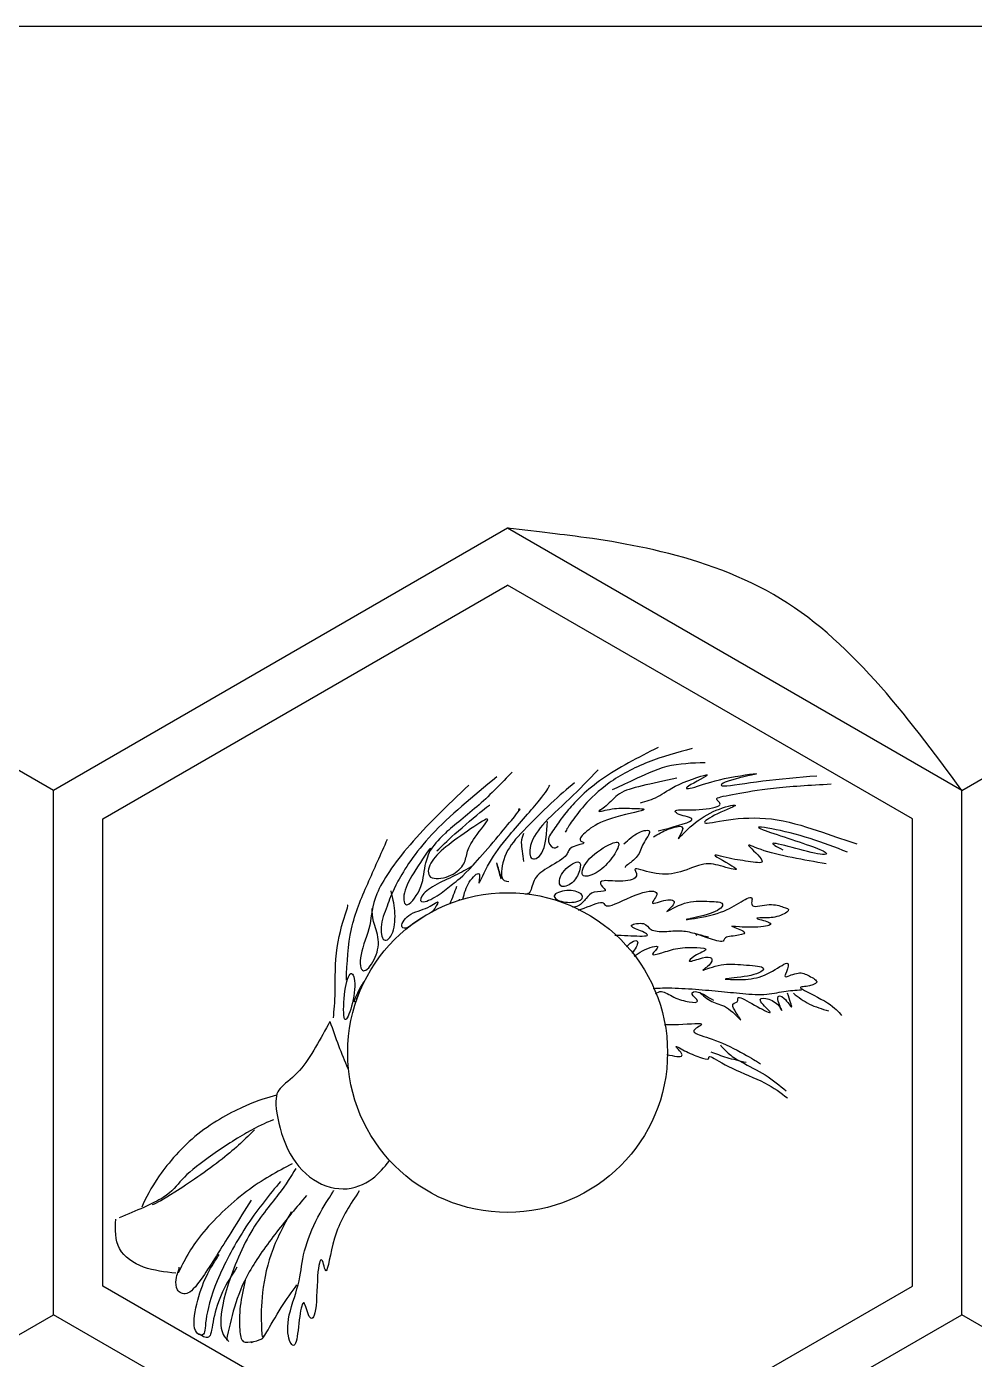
# Model space of a CAD drawing. Extents: x 0.1 to 20.7, y 0 to 17.9.
# Drawn here: x 8.712 to 11.972, y 13.347 to 17.932 of the extents above; entities that cross this region are included whole.
import ezdxf

# ---------------------------------------------------------------- set-up
doc = ezdxf.new("R2010")
doc.units = 0
doc.layers.add('Catan-Cuts&Scores', color=7, linetype='CONTINUOUS')

msp = doc.modelspace()

# ---------------------------------------------------------------- linework, layer by layer
at = {"layer": 'Catan-Cuts&Scores', "color": 1}
for points in [[(15.553303, 17.932221), (5.218721, 17.932225), (0.051425, 8.982221), (5.218713, 0.032228), (15.590346, 0.053614), (20.72059, 8.982217), (15.553303, 17.932221), (15.553303, 17.932221)], [(8.803775, 15.304772), (7.241272, 16.206882)], [(10.366279, 16.206882), (8.803775, 15.304772)], [(11.928783, 15.304772), (10.366279, 16.206882)], [(11.928783, 15.304772), (13.491288, 16.206882)], [(8.973788, 13.598704), (8.973788, 15.206614), (10.366279, 16.010571)], [(11.758772, 15.206618), (10.366279, 16.010571)], [(8.803775, 13.500551), (8.803775, 15.304772)], [(11.928783, 13.500551), (11.928783, 15.304772)], [(10.297783, 15.204897), (10.297783, 15.204897)], [(11.758772, 13.598704), (11.758772, 15.206614)], [(10.328803, 15.053846), (10.328803, 15.053846)], [(10.624169, 15.01406), (10.624169, 15.01406)], [(10.366279, 14.952661), (10.366279, 14.952661)], [(10.549315, 14.976296), (10.549315, 14.976296)], [(10.02265, 14.91156), (10.02265, 14.91156)], [(10.2, 14.93044), (10.199438, 14.925638)], [(10.52841, 14.945275), (10.52841, 14.945275)], [(10.00309, 14.834004), (10.00309, 14.834004)], [(9.827086, 14.674189), (9.827086, 14.674189)], [(9.843642, 14.57861), (9.843642, 14.57861)], [(10.366279, 12.794751), (8.973788, 13.598704)], [(10.366279, 12.794751), (11.758772, 13.598704)], [(7.241272, 12.59844), (8.803775, 13.500551)], [(10.366279, 12.59844), (8.803775, 13.500551)], [(10.366279, 12.59844), (11.928783, 13.500551)], [(13.491288, 12.59844), (11.928783, 13.500551)]]:
    msp.add_lwpolyline(points, dxfattribs=at)
for points in [[(10.52989, 16.187319), (10.366279, 16.206882), (10.366279, 16.206882), (10.366279, 16.206882)], [(11.281138, 15.978283), (11.020721, 16.128638), (10.6935, 16.16776), (10.52989, 16.187319)], [(11.928783, 15.304772), (11.735169, 15.566354), (11.541556, 15.827933), (11.281138, 15.978283)], [(10.883792, 15.452386), (10.815008, 15.417319), (10.746221, 15.382251), (10.692275, 15.344488)], [(11.001126, 15.448339), (10.949878, 15.43485), (10.898631, 15.421367), (10.849401, 15.401807)], [(10.382075, 15.367417), (10.345657, 15.329654), (10.309244, 15.29189), (10.26811, 15.255476)], [(10.67744, 15.375508), (10.645071, 15.341792), (10.612701, 15.308075), (10.578985, 15.275704)], [(10.849401, 15.401807), (10.800174, 15.382251), (10.752968, 15.356626), (10.715878, 15.330331)], [(10.914142, 15.386299), (10.871654, 15.375508), (10.831189, 15.355279), (10.800174, 15.340444)], [(11.045633, 15.399788), (11.001126, 15.39844), (10.956622, 15.39709), (10.914142, 15.386299)], [(10.955949, 15.324933), (10.993036, 15.341792), (11.049685, 15.360674), (11.053056, 15.357976)], [(11.112397, 15.345165), (11.158925, 15.355279), (11.219618, 15.363369), (11.222315, 15.362024)], [(11.222315, 15.362024), (11.225013, 15.360676), (11.169717, 15.349886), (11.136, 15.339772)], [(10.232367, 15.32291), (10.159539, 15.252775), (10.086708, 15.182646), (10.03074, 15.117906)], [(10.329476, 15.351232), (10.247204, 15.283799), (10.164933, 15.216367), (10.10559, 15.152972)], [(10.475811, 15.270985), (10.50076, 15.301331), (10.506154, 15.312118), (10.511551, 15.32291)], [(10.596519, 15.331004), (10.570893, 15.309421), (10.545268, 15.287843), (10.514921, 15.259519)], [(10.692275, 15.344488), (10.638326, 15.306725), (10.599217, 15.266264), (10.57561, 15.238618)], [(10.715878, 15.330331), (10.678788, 15.304028), (10.651815, 15.277056), (10.630914, 15.253453)], [(10.800174, 15.340444), (10.769154, 15.325607), (10.747575, 15.316165), (10.725992, 15.306725)], [(10.828496, 15.320213), (10.794779, 15.312118), (10.7705, 15.305378), (10.751618, 15.29324)], [(10.948532, 15.347185), (10.905369, 15.337744), (10.862213, 15.328303), (10.828496, 15.320213)], [(10.882444, 15.283122), (10.901326, 15.293236), (10.918858, 15.308075), (10.955949, 15.324933)], [(10.988988, 15.319539), (10.971457, 15.308075), (10.986296, 15.309421), (11.009897, 15.316165)], [(11.053056, 15.357976), (11.056425, 15.355279), (11.006524, 15.331004), (10.988988, 15.319539)], [(11.009897, 15.316165), (11.033496, 15.32291), (11.065867, 15.335047), (11.112397, 15.345165)], [(11.136, 15.339772), (11.102279, 15.329654), (11.090142, 15.320213), (11.111047, 15.320213)], [(11.111047, 15.320213), (11.131953, 15.320213), (11.185901, 15.329654), (11.244567, 15.337071)], [(11.244567, 15.337071), (11.303236, 15.344488), (11.366626, 15.349886), (11.430013, 15.355279)], [(11.280311, 15.312796), (11.335603, 15.318862), (11.407086, 15.32291), (11.478571, 15.326957)], [(10.373985, 15.152299), (10.406354, 15.190736), (10.450858, 15.240638), (10.475811, 15.270985)], [(10.578985, 15.275704), (10.545268, 15.243335), (10.510201, 15.212315), (10.486603, 15.185343)], [(10.751618, 15.29324), (10.732736, 15.281099), (10.719249, 15.263567), (10.705086, 15.251429)], [(10.823103, 15.262217), (10.843331, 15.267614), (10.863563, 15.273008), (10.882444, 15.283122)], [(11.096213, 15.254803), (11.102279, 15.262217), (11.082051, 15.270311), (11.086094, 15.276382)], [(11.086094, 15.276382), (11.090142, 15.282453), (11.118464, 15.286496), (11.152185, 15.292567)], [(11.152185, 15.292567), (11.185901, 15.298633), (11.225013, 15.306725), (11.280311, 15.312796)], [(10.26811, 15.255476), (10.226976, 15.21906), (10.181118, 15.183992), (10.152122, 15.157693)], [(10.185165, 15.154996), (10.214839, 15.181296), (10.257996, 15.217712), (10.280249, 15.235921)], [(10.280249, 15.235921), (10.302504, 15.254126), (10.30385, 15.254126), (10.305197, 15.254126)], [(10.379378, 15.201528), (10.410397, 15.239292), (10.410397, 15.240638), (10.409047, 15.239964)], [(10.404331, 15.236594), (10.403654, 15.236594), (10.405, 15.239292), (10.406354, 15.241988)], [(10.409047, 15.239964), (10.407701, 15.239297), (10.405, 15.236594), (10.404331, 15.236594)], [(10.514921, 15.259519), (10.484575, 15.231197), (10.449508, 15.196133), (10.421863, 15.167138)], [(10.57561, 15.238618), (10.552013, 15.210968), (10.543917, 15.196131), (10.533131, 15.181296)], [(10.630914, 15.253453), (10.610008, 15.22985), (10.595169, 15.209618), (10.585056, 15.194783)], [(10.705086, 15.251429), (10.690929, 15.239292), (10.67609, 15.232547), (10.681488, 15.232547)], [(10.681488, 15.232547), (10.686882, 15.232547), (10.712508, 15.239292), (10.733414, 15.241988)], [(10.832543, 15.236597), (10.819056, 15.2312), (10.76241, 15.220413), (10.723299, 15.208275)], [(10.733414, 15.241988), (10.754315, 15.244685), (10.7705, 15.243335), (10.793425, 15.242668)], [(10.793425, 15.242668), (10.816358, 15.241988), (10.846028, 15.241988), (10.832543, 15.236597)], [(10.962689, 15.219736), (10.944481, 15.225807), (10.936393, 15.233893), (10.948532, 15.236594)], [(10.948532, 15.236594), (10.960665, 15.239292), (10.993036, 15.236594), (11.025406, 15.238618)], [(11.012594, 15.19411), (11.037547, 15.213665), (11.065867, 15.22985), (11.094867, 15.240637)], [(11.025406, 15.238618), (11.057775, 15.240638), (11.090142, 15.247382), (11.096213, 15.254803)], [(11.148811, 15.252103), (11.144094, 15.247382), (11.104976, 15.232547), (11.078008, 15.21906)], [(11.094867, 15.240637), (11.123863, 15.251429), (11.153532, 15.256822), (11.148811, 15.252103)], [(10.297783, 15.204897), (10.297107, 15.210968), (10.268788, 15.192086), (10.239114, 15.171854)], [(10.247204, 15.047103), (10.286315, 15.089583), (10.348358, 15.163764), (10.379378, 15.201528)], [(10.254622, 15.144208), (10.271481, 15.167807), (10.298453, 15.198826), (10.297783, 15.204897)], [(10.486603, 15.185343), (10.462996, 15.158367), (10.450858, 15.13544), (10.445464, 15.114536)], [(10.487944, 15.09835), (10.498063, 15.121957), (10.50076, 15.159721), (10.503457, 15.197485)], [(10.533131, 15.181296), (10.522339, 15.166461), (10.508854, 15.151622), (10.506831, 15.138138)], [(10.585056, 15.194783), (10.57494, 15.179944), (10.569543, 15.170508), (10.56415, 15.161067)], [(10.723299, 15.208275), (10.684185, 15.196136), (10.662607, 15.182649), (10.645071, 15.169164)], [(10.883792, 15.16511), (10.935039, 15.178599), (10.986292, 15.192086), (10.997756, 15.200854)], [(10.918858, 15.171181), (10.93774, 15.178603), (10.959319, 15.183992), (10.966063, 15.179275)], [(10.957296, 15.142858), (10.96606, 15.151626), (10.987642, 15.174551), (11.012594, 15.19411)], [(10.966063, 15.179275), (10.972803, 15.174551), (10.964717, 15.159717), (10.958646, 15.149603)], [(10.997756, 15.200854), (11.009221, 15.209618), (10.980897, 15.213665), (10.962689, 15.219736)], [(11.078008, 15.21906), (11.051032, 15.205571), (11.036193, 15.193433), (11.047657, 15.192086)], [(11.047657, 15.192086), (11.059122, 15.190739), (11.09689, 15.200178), (11.142071, 15.205571)], [(11.142071, 15.205571), (11.187249, 15.210968), (11.239846, 15.212315), (11.293796, 15.203551)], [(11.274914, 15.172532), (11.23715, 15.179949), (11.210178, 15.182646), (11.245244, 15.169161)], [(11.293796, 15.203551), (11.347744, 15.194783), (11.403043, 15.175901), (11.448893, 15.160393)], [(9.885079, 14.983712), (9.907331, 15.034288), (9.93026, 15.085536), (9.953189, 15.136788)], [(10.10559, 15.152972), (10.046249, 15.089583), (10.009835, 15.030244), (9.988929, 14.991803)], [(10.152122, 15.157693), (10.123126, 15.131397), (10.110988, 15.113862), (10.098846, 15.096331)], [(10.123126, 15.096331), (10.139311, 15.112512), (10.155496, 15.128697), (10.185165, 15.154996)], [(10.239114, 15.171854), (10.20944, 15.151626), (10.178421, 15.130047), (10.154146, 15.110492)], [(10.226976, 15.089583), (10.231019, 15.104421), (10.237764, 15.120603), (10.254622, 15.144208)], [(10.30385, 15.055869), (10.321386, 15.08689), (10.341614, 15.113863), (10.373985, 15.152299)], [(10.421863, 15.167138), (10.394217, 15.138138), (10.373985, 15.115213), (10.361169, 15.087563)], [(10.414444, 15.124654), (10.414444, 15.140835), (10.418488, 15.148929), (10.422539, 15.157019)], [(10.506831, 15.138138), (10.504807, 15.124654), (10.514249, 15.112512), (10.521665, 15.108464)], [(10.645071, 15.169164), (10.627539, 15.155672), (10.614051, 15.142188), (10.615401, 15.134771)], [(10.615401, 15.134771), (10.616749, 15.127349), (10.632933, 15.126003), (10.627539, 15.122633)], [(10.766453, 15.120603), (10.782638, 15.13544), (10.798822, 15.150279), (10.816358, 15.159043)], [(10.816358, 15.159043), (10.83389, 15.167807), (10.852772, 15.170508), (10.854799, 15.16309)], [(10.854799, 15.16309), (10.856819, 15.155669), (10.841985, 15.138138), (10.833217, 15.121957)], [(10.867607, 15.144882), (10.883792, 15.154322), (10.899976, 15.163764), (10.918858, 15.171181)], [(10.958646, 15.149603), (10.952575, 15.139485), (10.948532, 15.134094), (10.957296, 15.142858)], [(11.245244, 15.169161), (11.280311, 15.155669), (11.377417, 15.126), (11.424622, 15.107792)], [(11.406414, 15.138815), (11.361232, 15.152972), (11.312678, 15.16511), (11.274914, 15.172532)], [(11.535213, 15.092279), (11.493401, 15.108464), (11.451594, 15.124654), (11.406414, 15.138815)], [(11.448893, 15.160393), (11.494751, 15.144882), (11.531165, 15.13274), (11.567583, 15.120603)], [(10.03074, 15.117906), (9.974768, 15.053169), (9.935654, 14.993826), (9.916772, 14.949319)], [(10.100197, 15.105094), (10.094803, 15.100374), (10.070524, 15.063957), (10.050972, 15.032938)], [(10.085363, 15.055869), (10.092107, 15.082843), (10.10559, 15.109815), (10.100197, 15.105094)], [(10.154146, 15.110492), (10.129869, 15.090937), (10.112335, 15.073397), (10.102221, 15.054519)], [(10.212142, 15.047103), (10.221583, 15.06126), (10.222925, 15.074751), (10.226976, 15.089583)], [(10.361169, 15.087563), (10.348358, 15.059914), (10.342961, 15.027547), (10.345657, 15.010685)], [(10.422539, 15.059914), (10.418488, 15.084193), (10.414444, 15.108464), (10.414444, 15.124654)], [(10.445464, 15.114536), (10.440067, 15.093631), (10.441421, 15.074751), (10.450862, 15.070028)], [(10.450862, 15.070028), (10.460303, 15.065311), (10.477831, 15.074751), (10.487944, 15.09835)], [(10.521665, 15.108464), (10.529083, 15.104421), (10.534476, 15.108464), (10.539874, 15.112512)], [(10.583704, 15.106447), (10.57224, 15.099026), (10.576288, 15.089586), (10.56415, 15.077451)], [(10.627539, 15.122633), (10.622146, 15.119258), (10.595169, 15.113865), (10.583704, 15.106447)], [(10.64844, 15.070028), (10.66935, 15.092279), (10.701717, 15.112515), (10.721949, 15.121279)], [(10.748249, 15.115886), (10.746221, 15.104421), (10.734086, 15.084193), (10.719925, 15.065985)], [(10.721949, 15.121279), (10.742178, 15.130047), (10.750272, 15.127346), (10.748249, 15.115886)], [(10.833217, 15.121957), (10.824449, 15.105772), (10.821751, 15.090933), (10.812311, 15.078122)], [(11.127906, 15.071378), (11.100933, 15.077449), (11.07126, 15.08689), (11.081378, 15.078796)], [(11.237822, 15.101051), (11.208826, 15.111165), (11.189944, 15.121957), (11.196689, 15.113189)], [(11.196689, 15.113189), (11.203433, 15.104421), (11.235803, 15.076099), (11.241197, 15.063961)], [(11.345047, 15.073397), (11.305937, 15.081492), (11.266822, 15.090933), (11.237822, 15.101051)], [(11.279638, 15.122631), (11.272217, 15.12195), (11.292449, 15.111165), (11.312678, 15.100374)], [(11.357858, 15.104421), (11.322118, 15.113862), (11.287051, 15.123303), (11.279638, 15.122631)], [(11.449571, 15.084193), (11.430013, 15.08554), (11.393599, 15.094981), (11.357858, 15.104421)], [(11.424622, 15.107792), (11.471826, 15.089583), (11.469126, 15.082843), (11.449571, 15.084193)], [(10.067831, 14.973599), (10.078618, 15.001921), (10.078618, 15.028893), (10.085363, 15.055869)], [(10.102221, 15.054519), (10.092107, 15.035637), (10.089406, 15.01541), (10.101547, 15.006642)], [(10.16291, 15.009339), (10.185161, 15.018103), (10.202701, 15.032937), (10.212142, 15.047103)], [(10.177071, 14.982363), (10.19191, 14.993826), (10.208094, 15.004614), (10.247204, 15.047103)], [(10.244508, 15.043732), (10.225626, 15.032938), (10.206744, 15.02215), (10.184492, 15.011363)], [(10.26811, 14.986414), (10.271481, 14.989783), (10.286315, 15.02485), (10.30385, 15.055869)], [(10.328803, 15.053846), (10.326779, 15.06126), (10.332174, 15.042378), (10.336893, 15.025524)], [(10.342961, 15.003268), (10.340268, 15.012708), (10.330826, 15.046425), (10.328803, 15.053846)], [(10.56415, 15.077451), (10.552013, 15.065314), (10.523689, 15.050475), (10.50211, 15.03699)], [(10.55606, 15.02215), (10.569543, 15.041032), (10.595169, 15.058567), (10.607307, 15.05924)], [(10.607307, 15.05924), (10.619444, 15.059907), (10.618099, 15.043728), (10.613378, 15.028221)], [(10.624169, 15.01406), (10.618099, 15.0235), (10.627539, 15.047775), (10.64844, 15.070028)], [(10.719925, 15.065985), (10.705764, 15.047775), (10.689579, 15.03159), (10.670697, 15.020803)], [(10.778594, 15.048449), (10.7705, 15.042378), (10.7705, 15.041032), (10.7705, 15.039685)], [(10.812311, 15.078122), (10.802869, 15.065311), (10.786685, 15.054519), (10.778594, 15.048449)], [(11.040917, 15.050476), (11.017311, 15.046429), (10.988988, 15.032938), (10.961343, 15.02485)], [(11.107674, 15.042378), (11.083397, 15.049126), (11.064515, 15.054519), (11.040917, 15.050476)], [(11.081378, 15.078796), (11.091492, 15.070701), (11.141393, 15.045079), (11.151508, 15.036311)], [(11.151508, 15.036311), (11.161622, 15.027547), (11.131953, 15.035644), (11.107674, 15.042378)], [(11.202083, 15.05924), (11.179157, 15.062614), (11.154878, 15.065307), (11.127906, 15.071378)], [(11.241197, 15.063961), (11.24659, 15.051819), (11.225013, 15.055869), (11.202083, 15.05924)], [(11.462386, 15.051819), (11.423272, 15.058567), (11.384161, 15.065307), (11.345047, 15.073397)], [(10.050972, 15.032938), (10.031414, 15.001921), (10.016579, 14.976296), (10.011181, 14.952693)], [(10.101547, 15.006642), (10.113685, 14.997874), (10.140657, 15.000571), (10.16291, 15.009339)], [(10.184492, 15.011363), (10.162236, 15.000571), (10.13661, 14.989783), (10.115704, 14.977646)], [(10.23439, 14.989107), (10.245858, 15.007315), (10.26339, 15.0235), (10.26811, 15.017429)], [(10.26811, 15.017429), (10.272831, 15.011363), (10.26474, 14.983039), (10.26811, 14.986414)], [(10.336893, 15.025524), (10.341614, 15.008665), (10.345657, 14.993826), (10.342961, 15.003268)], [(10.345657, 15.010685), (10.348358, 14.993826), (10.35915, 14.992481), (10.369938, 14.991131)], [(10.457603, 14.995176), (10.449508, 14.978994), (10.448161, 14.958762), (10.440067, 14.951346)], [(10.50211, 15.03699), (10.480532, 15.023503), (10.465693, 15.011365), (10.457603, 14.995176)], [(10.549315, 14.976296), (10.541221, 14.983039), (10.542571, 15.003268), (10.55606, 15.02215)], [(10.613378, 15.028221), (10.608657, 15.012708), (10.600563, 14.997869), (10.587751, 14.987083)], [(10.670697, 15.020803), (10.651815, 15.010013), (10.630236, 15.004618), (10.624169, 15.01406)], [(10.698346, 14.993828), (10.684185, 14.992481), (10.682835, 14.985738), (10.688232, 14.978321)], [(10.763083, 14.992481), (10.739481, 14.991133), (10.712508, 14.995174), (10.698346, 14.993828)], [(10.809614, 15.010685), (10.806917, 15.000571), (10.786685, 14.993826), (10.763083, 14.992481)], [(10.80624, 15.034964), (10.797476, 15.034283), (10.812311, 15.020803), (10.809614, 15.010685)], [(10.877051, 15.018779), (10.847378, 15.023496), (10.815008, 15.035638), (10.80624, 15.034964)], [(10.961343, 15.02485), (10.933693, 15.016756), (10.906717, 15.014056), (10.877051, 15.018779)], [(9.816279, 14.402661), (9.816279, 14.706417), (10.062524, 14.952661), (10.366279, 14.952661)], [(9.829107, 14.827938), (9.841244, 14.883236), (9.862822, 14.933138), (9.885079, 14.983712)], [(9.916772, 14.949319), (9.89789, 14.904811), (9.899244, 14.875142), (9.891822, 14.841425)], [(9.988929, 14.991803), (9.968024, 14.953367), (9.962631, 14.935835), (9.954539, 14.914256)], [(9.978142, 14.89065), (9.976114, 14.915603), (9.970721, 14.937181), (9.965326, 14.95876)], [(10.011181, 14.952693), (10.005788, 14.92909), (10.009835, 14.907513), (10.02265, 14.91156)], [(10.02265, 14.91156), (10.035461, 14.915603), (10.057039, 14.945275), (10.067831, 14.973599)], [(10.115704, 14.977646), (10.094803, 14.965504), (10.078618, 14.952015), (10.071201, 14.940556)], [(10.130543, 14.946622), (10.148749, 14.95876), (10.162236, 14.970901), (10.177071, 14.982363)], [(10.168279, 14.914792), (10.176633, 14.934839), (10.184272, 14.954893), (10.19191, 14.974944)], [(10.212138, 14.93044), (10.217536, 14.950669), (10.222925, 14.970901), (10.23439, 14.989107)], [(10.366279, 14.952661), (10.670036, 14.952661), (10.916279, 14.706417), (10.916279, 14.402661)], [(10.440067, 14.951346), (10.436618, 14.948183), (10.431938, 14.947349), (10.426665, 14.947228)], [(10.577637, 14.960107), (10.557406, 14.960107), (10.534476, 14.953367), (10.52841, 14.945275)], [(10.587751, 14.987083), (10.57494, 14.976296), (10.557406, 14.969551), (10.549315, 14.976296)], [(10.621468, 14.945275), (10.615401, 14.953367), (10.597867, 14.960107), (10.577637, 14.960107)], [(10.663953, 14.95404), (10.650464, 14.950667), (10.643725, 14.942581), (10.636303, 14.933139)], [(10.701717, 14.959439), (10.697674, 14.956064), (10.67744, 14.957415), (10.663953, 14.95404)], [(10.688232, 14.978321), (10.693626, 14.970903), (10.705764, 14.962808), (10.701717, 14.959439)], [(10.716556, 14.907512), (10.736783, 14.91156), (10.783985, 14.937181), (10.819056, 14.949322)], [(10.819056, 14.949322), (10.854122, 14.961461), (10.877047, 14.960107), (10.879071, 14.949989)], [(10.879071, 14.949989), (10.881094, 14.939875), (10.862213, 14.920997), (10.86491, 14.91695)], [(9.810901, 14.886607), (9.818319, 14.910208), (9.816968, 14.910208), (9.815618, 14.910208)], [(9.954539, 14.914256), (9.946449, 14.892674), (9.935654, 14.867051), (9.932283, 14.842775)], [(10.026693, 14.874468), (10.044901, 14.887279), (10.071874, 14.892674), (10.092107, 14.902118)], [(10.071201, 14.940556), (10.063783, 14.92909), (10.065131, 14.91965), (10.077268, 14.921)], [(10.077268, 14.921), (10.089406, 14.922347), (10.112335, 14.934485), (10.130543, 14.946622)], [(10.092107, 14.902118), (10.112335, 14.911556), (10.125822, 14.925043), (10.125822, 14.91965)], [(10.125822, 14.91965), (10.125822, 14.915693), (10.118567, 14.901575), (10.108311, 14.887681)], [(10.52841, 14.945275), (10.522339, 14.937181), (10.533131, 14.92774), (10.550661, 14.923019)], [(10.550661, 14.923019), (10.568197, 14.918299), (10.592472, 14.918299), (10.607307, 14.923019)], [(10.609331, 14.907514), (10.60341, 14.904729), (10.59659, 14.903379), (10.589339, 14.902729)], [(10.607307, 14.923019), (10.622146, 14.92774), (10.627539, 14.937181), (10.621468, 14.945275)], [(10.636303, 14.933139), (10.628886, 14.923699), (10.620796, 14.912903), (10.609331, 14.907514)], [(10.609717, 14.893043), (10.634343, 14.899515), (10.66976, 14.917157), (10.685532, 14.918976)], [(10.685532, 14.918976), (10.703067, 14.921), (10.696322, 14.903464), (10.716556, 14.907512)], [(10.86491, 14.91695), (10.867607, 14.912899), (10.891886, 14.923694), (10.910768, 14.927064)], [(10.910768, 14.927064), (10.92965, 14.930435), (10.943133, 14.926383), (10.938414, 14.9156)], [(10.938414, 14.9156), (10.933693, 14.904813), (10.910768, 14.887276), (10.914142, 14.88795)], [(10.914142, 14.88795), (10.917513, 14.888631), (10.947178, 14.90751), (10.974831, 14.916272)], [(10.974831, 14.916272), (11.002481, 14.92504), (11.028103, 14.923694), (11.051704, 14.923017)], [(11.051704, 14.923017), (11.075307, 14.922336), (11.09689, 14.922336), (11.103631, 14.916272)], [(11.103631, 14.916272), (11.110374, 14.910206), (11.102279, 14.898068), (11.080701, 14.88795)], [(11.086772, 14.881206), (11.119815, 14.891324), (11.141393, 14.904812), (11.161622, 14.91695)], [(11.161622, 14.91695), (11.181854, 14.929088), (11.200736, 14.939875), (11.205457, 14.935832)], [(11.205457, 14.935832), (11.210178, 14.931785), (11.200736, 14.912899), (11.209504, 14.90751)], [(11.209504, 14.90751), (11.218272, 14.902115), (11.245244, 14.910206), (11.266146, 14.911553)], [(11.266146, 14.911553), (11.287051, 14.9129), (11.30189, 14.90751), (11.314028, 14.903461)], [(11.314028, 14.903461), (11.326165, 14.899414), (11.335603, 14.896718), (11.33156, 14.890647)], [(9.779882, 14.763874), (9.787296, 14.815799), (9.803481, 14.863004), (9.810901, 14.886607)], [(9.905311, 14.853562), (9.90059, 14.871094), (9.90059, 14.884583), (9.90059, 14.898071)], [(9.971397, 14.81715), (9.978815, 14.837378), (9.980161, 14.865697), (9.978142, 14.89065)], [(10.00309, 14.834004), (9.999043, 14.841425), (10.008485, 14.861654), (10.026693, 14.874468)], [(10.108311, 14.887681), (10.078299, 14.871874), (10.049914, 14.853393), (10.023504, 14.832524)], [(11.002481, 14.865025), (10.980897, 14.860304), (10.972807, 14.858954), (10.991015, 14.861651)], [(10.991015, 14.861651), (11.009221, 14.864351), (11.053728, 14.871092), (11.086772, 14.881206)], [(11.080701, 14.88795), (11.059126, 14.877836), (11.024056, 14.869746), (11.002481, 14.865025)], [(11.243221, 14.865699), (11.22906, 14.865699), (11.218268, 14.865699), (11.225689, 14.863001)], [(11.225689, 14.863001), (11.233107, 14.860304), (11.258728, 14.854911), (11.2675, 14.849513)], [(11.292449, 14.870418), (11.274914, 14.865699), (11.257382, 14.865699), (11.243221, 14.865699)], [(11.33156, 14.890647), (11.327515, 14.884581), (11.309981, 14.875139), (11.292449, 14.870418)], [(9.811575, 14.651256), (9.814275, 14.711949), (9.816968, 14.772642), (9.829107, 14.827938)], [(9.891822, 14.841425), (9.884406, 14.807708), (9.868221, 14.76994), (9.862154, 14.739594)], [(9.921496, 14.791524), (9.919472, 14.814449), (9.910028, 14.836032), (9.905311, 14.853562)], [(9.932283, 14.842775), (9.928914, 14.818496), (9.932957, 14.795571), (9.941725, 14.790174)], [(9.941725, 14.790174), (9.950492, 14.784779), (9.963976, 14.796917), (9.971397, 14.81715)], [(10.023504, 14.832524), (10.013496, 14.829744), (10.005633, 14.829346), (10.00309, 14.834004)], [(10.817704, 14.823894), (10.801519, 14.830638), (10.788036, 14.836036), (10.792756, 14.840756)], [(10.792756, 14.840756), (10.797476, 14.845476), (10.820401, 14.849519), (10.833217, 14.84615)], [(10.846028, 14.805689), (10.852772, 14.80906), (10.83389, 14.81715), (10.817704, 14.823894)], [(10.833217, 14.84615), (10.846028, 14.842776), (10.848725, 14.831989), (10.859515, 14.825921)], [(10.859515, 14.825921), (10.870307, 14.81985), (10.889189, 14.8185), (10.907393, 14.819178)], [(10.907393, 14.819178), (10.925599, 14.819844), (10.943133, 14.822547), (10.959992, 14.821871)], [(10.959992, 14.821871), (10.976854, 14.82119), (10.993039, 14.817154), (11.008547, 14.813107)], [(11.008547, 14.813107), (11.024056, 14.80906), (11.038893, 14.805013), (11.046987, 14.802989)], [(11.015964, 14.809729), (11.011921, 14.81041), (11.014614, 14.807706), (11.017311, 14.805006)], [(11.049008, 14.798937), (11.030803, 14.805006), (11.020008, 14.809053), (11.015964, 14.809729)], [(11.164322, 14.834682), (11.141393, 14.836029), (11.131953, 14.838729), (11.139369, 14.836029)], [(11.139369, 14.836029), (11.146787, 14.833328), (11.171062, 14.825238), (11.178485, 14.819171)], [(11.178485, 14.819171), (11.185901, 14.8131), (11.176461, 14.809053), (11.160949, 14.806356)], [(11.245917, 14.836029), (11.223665, 14.833328), (11.187249, 14.833328), (11.164322, 14.834682)], [(11.2675, 14.849513), (11.276264, 14.844119), (11.268169, 14.838725), (11.245917, 14.836029)], [(9.773138, 14.614169), (9.773811, 14.655307), (9.772461, 14.711949), (9.779882, 14.763874)], [(9.907335, 14.72274), (9.918122, 14.744319), (9.923515, 14.768594), (9.921496, 14.791524)], [(10.735472, 14.80656), (10.748996, 14.806699), (10.763464, 14.805838), (10.77994, 14.805008)], [(10.774728, 14.766779), (10.779386, 14.771296), (10.783925, 14.775461), (10.788036, 14.778713)], [(10.77994, 14.805008), (10.806917, 14.803661), (10.839283, 14.802311), (10.846028, 14.805689)], [(10.788036, 14.778713), (10.804221, 14.791524), (10.813657, 14.790174), (10.813657, 14.78141)], [(10.813657, 14.78141), (10.813657, 14.773161), (10.805307, 14.758346), (10.794208, 14.743708)], [(10.829843, 14.75241), (10.855468, 14.765897), (10.879744, 14.771292), (10.882444, 14.766571)], [(10.882444, 14.766571), (10.885137, 14.76185), (10.866256, 14.747015), (10.86491, 14.741622)], [(10.951901, 14.761178), (10.972803, 14.764547), (10.997083, 14.764547), (11.016637, 14.763874)], [(11.016637, 14.763874), (11.036193, 14.763207), (11.051032, 14.76185), (11.048331, 14.757131)], [(11.046987, 14.802989), (11.055075, 14.800968), (11.056425, 14.800968), (11.057772, 14.800968)], [(11.102957, 14.784776), (11.092839, 14.784776), (11.067212, 14.792867), (11.049008, 14.798937)], [(11.115768, 14.797592), (11.107674, 14.792867), (11.113071, 14.784776), (11.102957, 14.784776)], [(11.160949, 14.806356), (11.14544, 14.803658), (11.123858, 14.802308), (11.115768, 14.797592)], [(9.862154, 14.739594), (9.856083, 14.709251), (9.860126, 14.686322), (9.870244, 14.684303)], [(9.870244, 14.684303), (9.880358, 14.682279), (9.896543, 14.701161), (9.907335, 14.72274)], [(10.801118, 14.734869), (10.810063, 14.740921), (10.820051, 14.747256), (10.829843, 14.75241)], [(10.86491, 14.741622), (10.863563, 14.736225), (10.879749, 14.740275), (10.896607, 14.745665)], [(10.896607, 14.745665), (10.913461, 14.751063), (10.930996, 14.757803), (10.951901, 14.761178)], [(11.010571, 14.735551), (10.995736, 14.726783), (10.986296, 14.717343), (10.992362, 14.716669)], [(10.992362, 14.716669), (10.998429, 14.715989), (11.020008, 14.724086), (11.036193, 14.728133)], [(11.048331, 14.757131), (11.045633, 14.75241), (11.025406, 14.744319), (11.010571, 14.735551)], [(11.036193, 14.728133), (11.052378, 14.732178), (11.063169, 14.732178), (11.067212, 14.727467)], [(11.067212, 14.727467), (11.07126, 14.722746), (11.068562, 14.713304), (11.059126, 14.703864)], [(9.806854, 14.614169), (9.811575, 14.647213), (9.819665, 14.671488), (9.827086, 14.674189)], [(9.827086, 14.674189), (9.834504, 14.676882), (9.841244, 14.658), (9.840571, 14.630354)], [(11.059126, 14.703864), (11.049685, 14.694422), (11.033496, 14.684982), (11.039567, 14.686328)], [(11.039567, 14.686328), (11.045633, 14.687675), (11.073957, 14.699817), (11.10026, 14.704537)], [(11.10026, 14.704537), (11.126556, 14.709257), (11.150835, 14.706561), (11.177807, 14.704537)], [(11.177807, 14.704537), (11.204783, 14.702514), (11.234453, 14.701167), (11.243221, 14.695096)], [(11.193992, 14.655317), (11.219618, 14.65801), (11.243893, 14.664754), (11.268169, 14.677569)], [(11.243221, 14.695096), (11.251987, 14.689025), (11.239846, 14.678237), (11.213551, 14.670821)], [(11.268169, 14.677569), (11.292449, 14.690379), (11.316725, 14.709265), (11.326165, 14.709939)], [(11.325492, 14.680939), (11.320772, 14.668801), (11.316725, 14.662061), (11.324142, 14.663407)], [(11.324142, 14.663407), (11.33156, 14.664754), (11.35044, 14.674199), (11.365279, 14.676218)], [(11.326165, 14.709939), (11.335603, 14.710606), (11.330212, 14.693076), (11.325492, 14.680939)], [(11.365279, 14.676218), (11.380114, 14.678242), (11.390906, 14.672844), (11.403717, 14.666104)], [(9.840571, 14.630354), (9.839897, 14.602708), (9.831803, 14.566288), (9.823713, 14.542689)], [(9.839901, 14.581126), (9.842378, 14.591039), (9.85511, 14.620315), (9.871807, 14.645929)], [(9.871807, 14.645929), (9.861, 14.62426), (9.85156, 14.601792), (9.843642, 14.57861)], [(11.127906, 14.657332), (11.109024, 14.655312), (11.111721, 14.655312), (11.12656, 14.654636)], [(11.12656, 14.654636), (11.141393, 14.653969), (11.168367, 14.652612), (11.193992, 14.655317)], [(11.213551, 14.670821), (11.187249, 14.663399), (11.146787, 14.659356), (11.127906, 14.657332)], [(11.392925, 14.630364), (11.377417, 14.62834), (11.365279, 14.629683), (11.380787, 14.620246)], [(11.429343, 14.644522), (11.427319, 14.637778), (11.408437, 14.632383), (11.392925, 14.630364)], [(11.403717, 14.666104), (11.416528, 14.65936), (11.431367, 14.651265), (11.429343, 14.644522)], [(9.767071, 14.521783), (9.769768, 14.547406), (9.772461, 14.573032), (9.773138, 14.614169)], [(9.804157, 14.523807), (9.800783, 14.539315), (9.802133, 14.581126), (9.806854, 14.614169)], [(9.843642, 14.57861), (9.839921, 14.576067), (9.838693, 14.576296), (9.839901, 14.581126)], [(10.867217, 14.623536), (10.877492, 14.624147), (10.887869, 14.624703), (10.898631, 14.624961)], [(10.874756, 14.605697), (10.881846, 14.607985), (10.887713, 14.613331), (10.895929, 14.612822)], [(10.895929, 14.612822), (10.906717, 14.612142), (10.921556, 14.601354), (10.938414, 14.593264)], [(10.898631, 14.624961), (10.926953, 14.625628), (10.957972, 14.624281), (10.988988, 14.62226)], [(10.938414, 14.593264), (10.955275, 14.585169), (10.974154, 14.579779), (10.990343, 14.577083)], [(10.988988, 14.62226), (11.020008, 14.620236), (11.051032, 14.617543), (11.080028, 14.614846)], [(11.001126, 14.603378), (10.998429, 14.610796), (11.007869, 14.614846), (11.022036, 14.610796)], [(11.019335, 14.579779), (11.018665, 14.585169), (11.003826, 14.595964), (11.001126, 14.603378)], [(11.022036, 14.610796), (11.036193, 14.606751), (11.055075, 14.59461), (11.073957, 14.582472)], [(11.029449, 14.606751), (11.044288, 14.59461), (11.059126, 14.582472), (11.074633, 14.575732)], [(11.080028, 14.614846), (11.109024, 14.612146), (11.136, 14.609449), (11.164322, 14.606751)], [(11.156228, 14.577756), (11.160275, 14.582472), (11.153536, 14.59461), (11.16365, 14.59259)], [(11.16365, 14.59259), (11.173764, 14.590567), (11.200736, 14.574382), (11.225013, 14.560897)], [(11.164322, 14.606751), (11.192646, 14.604051), (11.222315, 14.601354), (11.24794, 14.602704)], [(11.23715, 14.577756), (11.23041, 14.589221), (11.241197, 14.591914), (11.254685, 14.589221)], [(11.24794, 14.602704), (11.273567, 14.604051), (11.295146, 14.609449), (11.316051, 14.612822)], [(11.254685, 14.589221), (11.268169, 14.586519), (11.284354, 14.578429), (11.295146, 14.567642)], [(11.295146, 14.589893), (11.295146, 14.601354), (11.305933, 14.600008), (11.317397, 14.589226)], [(11.308633, 14.54876), (11.305933, 14.55415), (11.295146, 14.578425), (11.295146, 14.589893)], [(11.316051, 14.612822), (11.336957, 14.616193), (11.357185, 14.617543), (11.377417, 14.61889)], [(11.317397, 14.589226), (11.328863, 14.578431), (11.341, 14.558203), (11.343024, 14.559549)], [(11.343024, 14.559549), (11.345043, 14.56091), (11.336957, 14.583828), (11.328863, 14.606757)], [(11.349094, 14.606751), (11.366626, 14.593264), (11.384161, 14.579779), (11.40439, 14.569661)], [(11.380787, 14.620246), (11.396299, 14.610806), (11.439457, 14.590576), (11.466433, 14.573722)], [(9.823713, 14.542689), (9.815618, 14.519083), (9.807532, 14.508296), (9.804157, 14.523807)], [(10.990343, 14.577083), (11.006524, 14.574382), (11.020008, 14.574382), (11.019335, 14.579779)], [(11.074633, 14.575732), (11.090142, 14.568987), (11.106331, 14.567642), (11.125886, 14.553476)], [(11.125886, 14.553476), (11.14544, 14.539315), (11.168367, 14.512343), (11.168367, 14.514367)], [(11.141393, 14.561571), (11.137346, 14.575728), (11.152185, 14.573032), (11.156228, 14.577756)], [(11.168367, 14.514367), (11.168367, 14.51639), (11.14544, 14.547406), (11.141393, 14.561571)], [(11.225013, 14.560897), (11.249287, 14.547406), (11.270869, 14.536618), (11.269519, 14.541339)], [(11.269519, 14.541339), (11.268169, 14.54606), (11.243893, 14.566287), (11.23715, 14.577756)], [(11.295146, 14.567642), (11.305938, 14.55685), (11.311331, 14.543362), (11.308633, 14.54876)], [(11.40439, 14.569661), (11.424622, 14.559543), (11.447547, 14.552803), (11.470476, 14.54606)], [(11.466433, 14.573722), (11.493401, 14.55686), (11.504193, 14.543372), (11.514981, 14.529887)], [(9.754929, 14.509642), (9.738749, 14.479972), (9.722563, 14.450303), (9.705701, 14.421303)], [(9.754929, 14.509642), (9.774406, 14.454335), (9.793878, 14.399028), (9.816732, 14.348397)], [(10.905417, 14.499319), (10.911075, 14.499014), (10.91709, 14.498847), (10.923579, 14.498847)], [(10.923579, 14.498847), (10.960665, 14.498847), (11.013264, 14.504242), (11.028103, 14.502218)], [(11.028103, 14.502218), (11.042938, 14.500194), (11.020008, 14.490753), (11.011244, 14.483339)], [(11.011244, 14.483339), (11.002481, 14.475922), (11.007869, 14.470525), (11.025406, 14.463785)], [(11.025406, 14.463785), (11.042938, 14.45704), (11.072607, 14.448946), (11.10565, 14.434789)], [(9.705701, 14.421303), (9.688843, 14.392307), (9.671311, 14.363985), (9.65041, 14.34106)], [(10.366279, 13.852661), (10.062524, 13.852661), (9.816279, 14.098906), (9.816279, 14.402661)], [(10.916279, 14.402661), (10.916279, 14.098906), (10.670036, 13.852661), (10.366279, 13.852661)], [(10.945831, 14.422654), (10.943133, 14.427374), (10.957972, 14.417933), (10.974831, 14.409165)], [(10.966063, 14.392307), (10.96876, 14.399051), (10.948532, 14.417933), (10.945831, 14.422654)], [(10.974831, 14.409165), (10.991685, 14.400401), (11.010571, 14.392307), (11.026079, 14.386914)], [(11.121161, 14.384893), (11.100933, 14.390961), (11.083397, 14.397701), (11.065867, 14.404444)], [(11.098236, 14.428725), (11.106331, 14.419283), (11.114417, 14.409843), (11.125213, 14.400401)], [(11.10565, 14.434789), (11.138697, 14.420624), (11.17511, 14.400394), (11.197367, 14.387579)], [(11.125213, 14.400401), (11.136, 14.390961), (11.149485, 14.381519), (11.17174, 14.369382)], [(10.914178, 14.396051), (10.938681, 14.390764), (10.963417, 14.385689), (10.966063, 14.392307)], [(11.026079, 14.386914), (11.04159, 14.381519), (11.053728, 14.378819), (11.057099, 14.381519)], [(11.057099, 14.381519), (11.060468, 14.384217), (11.055075, 14.392307), (11.065869, 14.387586)], [(11.065869, 14.387586), (11.076654, 14.382867), (11.103631, 14.365335), (11.138697, 14.348476)], [(11.187249, 14.368032), (11.164322, 14.373425), (11.141393, 14.378819), (11.121161, 14.384893)], [(11.17174, 14.369382), (11.193992, 14.357244), (11.225013, 14.342406), (11.251988, 14.325547)], [(11.197367, 14.387579), (11.219618, 14.374768), (11.227708, 14.369375), (11.235803, 14.363978)], [(9.65041, 14.34106), (9.6295, 14.318131), (9.605225, 14.300599), (9.589713, 14.285086)], [(11.138697, 14.348476), (11.17376, 14.331618), (11.216921, 14.315433), (11.249964, 14.298575)], [(11.251988, 14.325547), (11.278961, 14.308689), (11.30189, 14.289807), (11.324819, 14.270925)], [(9.589713, 14.285086), (9.574204, 14.269575), (9.567461, 14.25609), (9.569485, 14.222374)], [(11.249964, 14.298575), (11.283008, 14.281717), (11.305933, 14.264181), (11.328863, 14.24665)], [(9.464099, 14.218607), (9.417756, 14.198094), (9.355713, 14.165725), (9.301094, 14.121893)], [(9.57174, 14.256425), (9.54109, 14.247772), (9.51044, 14.239118), (9.464099, 14.218607)], [(9.569485, 14.222374), (9.571508, 14.188654), (9.582296, 14.134704), (9.60185, 14.088178)], [(9.560717, 14.169772), (9.562067, 14.171119), (9.563414, 14.172468), (9.549929, 14.167079)], [(9.301094, 14.121893), (9.246468, 14.07806), (9.199268, 14.022764), (9.168249, 13.978933)], [(9.468331, 14.126614), (9.428543, 14.103685), (9.377296, 14.069968), (9.336831, 14.040972)], [(9.495981, 14.137401), (9.464961, 14.106382), (9.43394, 14.075367), (9.384036, 14.036251)], [(9.549929, 14.167079), (9.53644, 14.161681), (9.508118, 14.149539), (9.468331, 14.126614)], [(9.60185, 14.088178), (9.62141, 14.04165), (9.649732, 14.002532), (9.684799, 13.975563)], [(9.384036, 14.036251), (9.334133, 13.997138), (9.26535, 13.949938), (9.222193, 13.922288)], [(9.336831, 14.040972), (9.296369, 14.011972), (9.266701, 13.987701), (9.246468, 13.966118)], [(9.625457, 14.020067), (9.574204, 13.99309), (9.522953, 13.966118), (9.467661, 13.924311)], [(9.637594, 14.003882), (9.62141, 13.976906), (9.605221, 13.949938), (9.577575, 13.914193)], [(9.90059, 13.968819), (9.924213, 13.986536), (9.941626, 14.008386), (9.958575, 14.029397)], [(9.168249, 13.978933), (9.137228, 13.935099), (9.12239, 13.902732), (9.107551, 13.870363)], [(9.246468, 13.966118), (9.226236, 13.944539), (9.215453, 13.925657), (9.18106, 13.904079)], [(9.584996, 13.959378), (9.547232, 13.913519), (9.509464, 13.867665), (9.473051, 13.813039)], [(9.684799, 13.975563), (9.719867, 13.948586), (9.761674, 13.933751), (9.80011, 13.933751)], [(9.80011, 13.933751), (9.838547, 13.933751), (9.873614, 13.948586), (9.90059, 13.968819)], [(9.18106, 13.904079), (9.146665, 13.882496), (9.088669, 13.858225), (9.030678, 13.833949)], [(9.222193, 13.922288), (9.179036, 13.894638), (9.161504, 13.886547), (9.143968, 13.878453)], [(9.467661, 13.924311), (9.412363, 13.8825), (9.353015, 13.825854), (9.313232, 13.776631)], [(9.483843, 13.894638), (9.46361, 13.862268), (9.443382, 13.829901), (9.413708, 13.782019)], [(9.577575, 13.914193), (9.549929, 13.878453), (9.510815, 13.833949), (9.476421, 13.772579)], [(9.674008, 13.910819), (9.640292, 13.870363), (9.606575, 13.829901), (9.572181, 13.785393)], [(9.706374, 13.822481), (9.725256, 13.860921), (9.748185, 13.895988), (9.758976, 13.912846)], [(9.758976, 13.912846), (9.769768, 13.929701), (9.768417, 13.928354), (9.767071, 13.927008)], [(9.856083, 13.927008), (9.82641, 13.882496), (9.79674, 13.837992), (9.777858, 13.784717)], [(9.62141, 13.854178), (9.595779, 13.806972), (9.570157, 13.759768), (9.552626, 13.709189)], [(9.03135, 13.728071), (9.015843, 13.757071), (9.017193, 13.793485), (9.018539, 13.829901)], [(9.473051, 13.813039), (9.436638, 13.758421), (9.401571, 13.695032), (9.376622, 13.638386)], [(9.664567, 13.706496), (9.672657, 13.742236), (9.687492, 13.784043), (9.706374, 13.822481)], [(9.313232, 13.776631), (9.273444, 13.727401), (9.253213, 13.68559), (9.232981, 13.643779)], [(9.413708, 13.782019), (9.384036, 13.734142), (9.344925, 13.670751), (9.317953, 13.631642)], [(9.476421, 13.772579), (9.442032, 13.711213), (9.412362, 13.632992), (9.396178, 13.575)], [(9.572181, 13.785393), (9.537792, 13.740886), (9.502725, 13.692335), (9.477772, 13.6485)], [(9.777858, 13.784717), (9.758976, 13.731444), (9.750886, 13.669406), (9.744815, 13.655244)], [(9.114299, 13.664685), (9.079228, 13.677496), (9.046863, 13.699075), (9.03135, 13.728071)], [(9.552626, 13.709189), (9.53509, 13.658614), (9.52565, 13.604665), (9.521607, 13.560835)], [(9.224893, 13.643779), (9.187131, 13.647826), (9.149367, 13.651869), (9.114299, 13.664685)], [(9.232307, 13.646476), (9.234331, 13.653221), (9.235681, 13.658614), (9.237028, 13.664008)], [(9.334811, 13.642429), (9.347622, 13.668056), (9.36111, 13.688288), (9.374594, 13.708515)], [(9.435287, 13.664008), (9.417756, 13.637036), (9.400221, 13.610063), (9.38606, 13.579717)], [(9.645685, 13.603996), (9.655126, 13.641086), (9.656476, 13.670751), (9.664567, 13.706496)], [(9.729303, 13.68559), (9.72391, 13.696378), (9.717165, 13.68424), (9.713796, 13.647826)], [(9.744815, 13.655244), (9.738749, 13.641083), (9.734697, 13.674799), (9.729303, 13.68559)], [(9.230961, 13.586457), (9.224893, 13.596575), (9.224893, 13.610063), (9.22624, 13.620854)], [(9.22624, 13.620854), (9.227586, 13.631642), (9.230283, 13.639732), (9.232307, 13.646476)], [(9.317953, 13.631642), (9.290981, 13.592528), (9.276142, 13.577693), (9.262657, 13.573646)], [(9.300417, 13.550721), (9.309863, 13.585788), (9.321996, 13.616803), (9.334811, 13.642429)], [(9.376622, 13.638386), (9.351669, 13.58174), (9.336831, 13.531839), (9.33076, 13.496772)], [(9.477772, 13.6485), (9.452822, 13.604665), (9.437985, 13.565556), (9.426524, 13.527118)], [(9.46361, 13.619504), (9.456867, 13.589831), (9.450122, 13.560161), (9.446751, 13.530488)], [(9.713796, 13.647826), (9.710425, 13.61141), (9.710425, 13.550721), (9.705701, 13.51835)], [(9.262657, 13.573646), (9.249165, 13.569603), (9.237028, 13.576343), (9.230961, 13.586457)], [(9.38606, 13.579717), (9.371897, 13.549369), (9.36111, 13.515654), (9.355043, 13.486657)], [(9.396178, 13.575), (9.379992, 13.517), (9.377296, 13.479236), (9.381339, 13.454964)], [(9.587689, 13.525094), (9.606571, 13.554764), (9.624107, 13.579043), (9.641637, 13.603319)], [(9.612642, 13.485985), (9.618712, 13.522397), (9.636244, 13.566906), (9.645685, 13.603996)], [(9.289626, 13.454288), (9.284232, 13.476543), (9.290976, 13.515654), (9.300417, 13.550721)], [(9.426524, 13.527118), (9.415056, 13.488678), (9.406964, 13.450914), (9.398874, 13.41315)], [(9.446751, 13.530488), (9.443382, 13.500815), (9.443382, 13.471146), (9.444728, 13.449567)], [(9.521607, 13.560835), (9.51756, 13.517), (9.51891, 13.483283), (9.519583, 13.461704)], [(9.665917, 13.541279), (9.660519, 13.545322), (9.655126, 13.523744), (9.651079, 13.494075)], [(9.684122, 13.494749), (9.676704, 13.507562), (9.671311, 13.537232), (9.665917, 13.541279)], [(9.33076, 13.496772), (9.324693, 13.461704), (9.32739, 13.441472), (9.319976, 13.434056)], [(9.355043, 13.486657), (9.348972, 13.457661), (9.347622, 13.433386), (9.340204, 13.425292)], [(9.537792, 13.441472), (9.548575, 13.460354), (9.568807, 13.495425), (9.587689, 13.525094)], [(9.618712, 13.40641), (9.611968, 13.421244), (9.606575, 13.449567), (9.612642, 13.485985)], [(9.651079, 13.494075), (9.647036, 13.464406), (9.644339, 13.426642), (9.63894, 13.408433)], [(9.705701, 13.51835), (9.700981, 13.485985), (9.691543, 13.481937), (9.684122, 13.494749)], [(9.319976, 13.434056), (9.312556, 13.426642), (9.295024, 13.432032), (9.289626, 13.454288)], [(9.381339, 13.454964), (9.385386, 13.430685), (9.396178, 13.419897), (9.406964, 13.409107)], [(9.444728, 13.449567), (9.446079, 13.427988), (9.448775, 13.4145), (9.456867, 13.409107)], [(9.518232, 13.416524), (9.52565, 13.419897), (9.527, 13.42259), (9.537792, 13.441472)], [(9.519583, 13.461704), (9.520256, 13.440126), (9.520256, 13.430685), (9.521607, 13.427315)], [(9.340204, 13.425292), (9.332788, 13.417201), (9.319299, 13.425292), (9.305811, 13.433386)], [(9.456867, 13.409107), (9.464961, 13.403708), (9.478449, 13.40641), (9.491933, 13.409107)], [(9.483843, 13.405063), (9.497326, 13.409107), (9.510815, 13.41315), (9.518232, 13.416524)], [(9.521607, 13.427315), (9.522953, 13.42394), (9.52565, 13.426642), (9.528346, 13.429339)], [(9.63894, 13.408433), (9.633543, 13.390225), (9.625457, 13.391575), (9.618712, 13.40641)]]:
    msp.add_open_spline(points, degree=3, dxfattribs=at)

doc.saveas('drawing.dxf')
